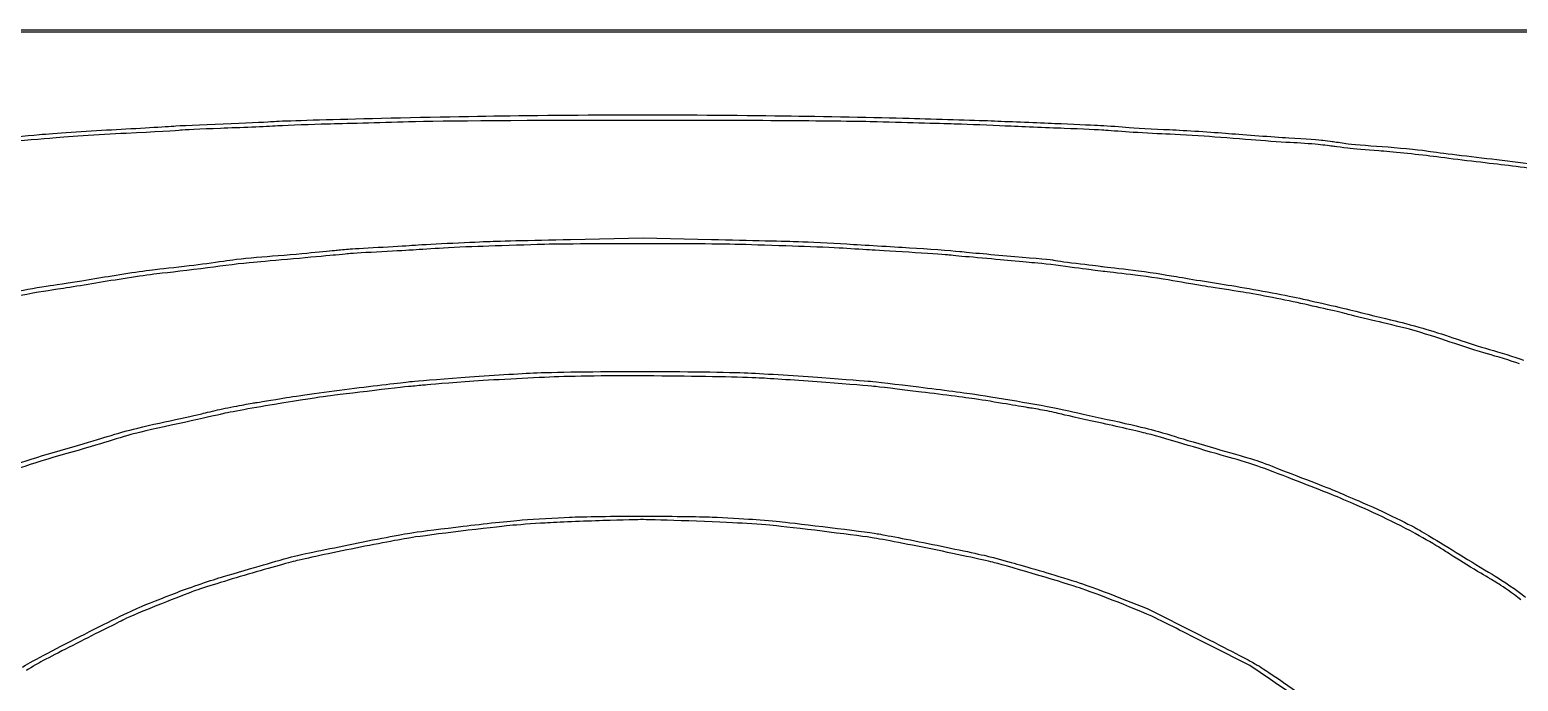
# Model space of a CAD drawing. Header units: millimetres. Extents: x 2 to 499, y 1 to 498.
# Drawn here: x 171.4 to 363.9, y 413.3 to 497.6 of the extents above; entities that cross this region are included whole.
import ezdxf

# ---------------------------------------------------------------- set-up
doc = ezdxf.new("R2010")
doc.units = ezdxf.units.MM
doc.layers.add('Calque_1', color=7, linetype='CONTINUOUS')

msp = doc.modelspace()

# ---------------------------------------------------------------- linework, layer by layer
at = {"layer": 'Calque_1', "color": 7}
for points in [[(1.796691, 373.29906), (1.796691, 497.562898), (250.50378, 497.562898), (499.21088, 497.562898), (499.21088, 373.29906), (499.21088, 249.03523), (250.50378, 249.03523), (1.796691, 249.03523)], [(499.05032, 373.29906), (499.05032, 497.239925), (250.58406, 497.239925), (2.11781, 497.239925), (2.11781, 373.29906), (2.11781, 249.3582), (250.58406, 249.3582), (499.05032, 249.3582)]]:
    msp.add_lwpolyline(points, close=True, dxfattribs=at)
for points in [[(241.35193, 470.453071), (250.74468, 470.654357), (259.57547, 470.453572)], [(312.47988, 424.072402), (315.93192, 422.730905), (322.57792, 419.366162)], [(331.87897, 413.528277), (329.17445, 415.343411), (324.15867, 417.892188)]]:
    msp.add_lwpolyline(points, dxfattribs=at)
for points in [[(181.95492, 484.642262), (185.26087, 484.819002), (189.0134, 485.036734), (190.29386, 485.126109)], [(190.29386, 485.126109), (191.57433, 485.215489), (194.78954, 485.363219), (197.43877, 485.454403)], [(203.45974, 485.120057), (201.91435, 485.035367), (198.57797, 484.894053), (196.04555, 484.806021)], [(197.43877, 485.454403), (200.08801, 485.545593), (202.47232, 485.6555), (202.73724, 485.698656)], [(202.73724, 485.698656), (203.00217, 485.741816), (207.40953, 485.887951), (212.53139, 486.023411)], [(209.88213, 485.361435), (207.8952, 485.313365), (205.00512, 485.204744), (203.45974, 485.120057)], [(220.3988, 485.646727), (216.60156, 485.537883), (211.86905, 485.409505), (209.88213, 485.361435)], [(212.53139, 486.023411), (217.65325, 486.158873), (226.14285, 486.338014), (231.39716, 486.421505)], [(250.42346, 485.845396), (236.05679, 485.844914), (224.68884, 485.769686), (220.3988, 485.646727)], [(231.39716, 486.421505), (236.65149, 486.504995), (245.32172, 486.572833), (250.66434, 486.572257)], [(281.0101, 485.647991), (276.44843, 485.76908), (264.54995, 485.845871), (250.42346, 485.845396)], [(250.66434, 486.572257), (256.00697, 486.571681), (264.64106, 486.503607), (269.85123, 486.420987)], [(269.85123, 486.420987), (275.06139, 486.338362), (282.25046, 486.194123), (285.82693, 486.100448)], [(291.28593, 485.361942), (289.74054, 485.410262), (285.11642, 485.538992), (281.0101, 485.647991)], [(285.82693, 486.100448), (289.4034, 486.006773), (294.06366, 485.859893), (296.18304, 485.774048)], [(297.54777, 485.115658), (295.64914, 485.202778), (292.83132, 485.313612), (291.28593, 485.361942)], [(296.18304, 485.774048), (298.30243, 485.688208), (301.80664, 485.546252), (303.97019, 485.458601)], [(303.97019, 485.458601), (306.13373, 485.370941), (308.62643, 485.262656), (309.50951, 485.217945)], [(309.50951, 485.217945), (310.39258, 485.173245), (312.01825, 485.063829), (313.1221, 484.974823)], [(167.0127, 483.598494), (168.29317, 483.654784), (170.82655, 483.840368), (172.64245, 484.010886)], [(173.99702, 483.514716), (172.14256, 483.339712), (169.21635, 483.121448), (167.49435, 483.029684)], [(172.64245, 484.010886), (174.45834, 484.181405), (178.64895, 484.465524), (181.95492, 484.642262)], [(183.87145, 484.163571), (180.29498, 483.981704), (175.85149, 483.68972), (173.99702, 483.514716)], [(190.90764, 484.570099), (190.6142, 484.528379), (187.44791, 484.345436), (183.87145, 484.163571)], [(196.04555, 484.806021), (193.51313, 484.717991), (191.20107, 484.611824), (190.90764, 484.570099)], [(305.17436, 484.803563), (302.87835, 484.888083), (299.44638, 485.02853), (297.54777, 485.115658)], [(310.31227, 484.568896), (309.78242, 484.613436), (307.47036, 484.719038), (305.17436, 484.803563)], [(313.60375, 484.330122), (312.32328, 484.416912), (310.84212, 484.524353), (310.31227, 484.568896)], [(313.1221, 484.974823), (314.22593, 484.885813), (316.79089, 484.737162), (318.82197, 484.64448)], [(318.34026, 484.076212), (317.01564, 484.129082), (314.8842, 484.243339), (313.60375, 484.330122)], [(323.95985, 483.746101), (322.19369, 483.874795), (319.66488, 484.023345), (318.34026, 484.076212)], [(318.82197, 484.64448), (320.85305, 484.5518), (324.28501, 484.332461), (326.44856, 484.157064)], [(329.98084, 483.278821), (328.43545, 483.407132), (325.72601, 483.617409), (323.95985, 483.746101)], [(326.44856, 484.157064), (328.6121, 483.981666), (332.11632, 483.728502), (334.23571, 483.594473)], [(334.87792, 482.9454), (333.72991, 483.00048), (331.52622, 483.150507), (329.98084, 483.278821)], [(334.23571, 483.594473), (336.3551, 483.460447), (338.34202, 483.316207), (338.6511, 483.273939)], [(338.6511, 483.273939), (338.96018, 483.231669), (339.50207, 483.160034), (339.8553, 483.114735)], [(338.32995, 482.686534), (337.57933, 482.773834), (336.02592, 482.890331), (334.87792, 482.9454)], [(340.17639, 482.460839), (339.91147, 482.497669), (339.08056, 482.599225), (338.32995, 482.686534)], [(339.8553, 483.114735), (340.20853, 483.069445), (341.0033, 482.958947), (341.62146, 482.869191)], [(341.86227, 482.235578), (341.19995, 482.322638), (340.44131, 482.424016), (340.17639, 482.460839)], [(341.62146, 482.869191), (342.23962, 482.779431), (344.35385, 482.596311), (346.31977, 482.462243)], [(345.87626, 481.899693), (344.33087, 481.997353), (342.52457, 482.148509), (341.86227, 482.235578)], [(352.94089, 481.169131), (350.60073, 481.473273), (347.42164, 481.802026), (345.87626, 481.899693)], [(346.31977, 482.462243), (348.28569, 482.328175), (350.85063, 482.077466), (352.01964, 481.905112)], [(352.01964, 481.905112), (353.18865, 481.732761), (356.99907, 481.261755), (360.48723, 480.858437)], [(361.6914, 480.117807), (359.21878, 480.391895), (355.28104, 480.864989), (352.94089, 481.169131)], [(360.48723, 480.858437), (363.97539, 480.455118), (368.12988, 479.875555), (369.71942, 479.570518)], [(368.99687, 479.070574), (367.45147, 479.372466), (364.16402, 479.843721), (361.6914, 480.117807)], [(221.04113, 469.705061), (221.48266, 469.745901), (223.43346, 469.855155), (225.37624, 469.94784)], [(225.37624, 469.94784), (227.31901, 470.04052), (229.59495, 470.146829), (230.43387, 470.184073)], [(237.01677, 469.781487), (234.94153, 469.715127), (231.79858, 469.614106), (230.03242, 469.556972)], [(230.43387, 470.184073), (231.2728, 470.221323), (236.18593, 470.342365), (241.35193, 470.453071)], [(250.74462, 469.899104), (245.26953, 469.900804), (239.092, 469.847844), (237.01677, 469.781487)], [(263.99081, 469.780634), (262.18049, 469.844124), (256.2197, 469.897451), (250.74462, 469.899104)], [(259.57547, 470.453572), (264.43241, 470.343139), (269.49003, 470.218422), (270.81465, 470.176416)], [(270.81459, 469.556542), (268.87181, 469.616292), (265.80112, 469.71713), (263.99081, 469.780634)], [(270.81465, 470.176416), (272.13927, 470.134416), (274.95709, 469.993635), (277.07648, 469.863575)], [(277.07648, 469.863575), (279.19587, 469.733515), (282.8392, 469.515469), (285.17273, 469.379029)], [(197.27827, 467.770383), (198.16135, 467.902469), (200.32891, 468.120816), (202.09507, 468.255601)], [(206.26957, 468.00421), (204.3268, 467.825758), (201.87023, 467.610791), (200.81054, 467.526506)], [(202.09507, 468.255601), (203.86124, 468.390388), (206.42617, 468.609259), (207.79494, 468.741984)], [(210.92581, 468.419229), (210.30765, 468.369429), (208.21235, 468.182663), (206.26957, 468.00421)], [(207.79494, 468.741984), (209.16372, 468.874709), (210.60876, 469.015525), (211.00614, 469.05491)], [(212.45112, 468.577362), (212.23035, 468.540202), (211.54396, 468.46904), (210.92581, 468.419229)], [(211.00614, 469.05491), (211.40353, 469.09429), (212.23442, 469.167097), (212.85258, 469.216697)], [(216.22428, 468.813408), (214.36981, 468.720748), (212.67189, 468.614527), (212.45112, 468.577362)], [(212.85258, 469.216697), (213.47073, 469.266307), (215.38542, 469.379762), (217.10741, 469.46884)], [(220.71995, 469.062721), (220.1018, 469.018251), (218.07874, 468.906068), (216.22428, 468.813408)], [(217.10741, 469.46884), (218.82942, 469.55791), (220.59958, 469.664219), (221.04113, 469.705061)], [(224.33255, 469.298326), (222.96377, 469.213206), (221.33811, 469.107184), (220.71995, 469.062721)], [(230.03242, 469.556972), (228.26626, 469.499842), (225.70131, 469.383446), (224.33255, 469.298326)], [(276.59474, 469.301103), (275.35843, 469.381853), (272.75736, 469.496795), (270.81459, 469.556542)], [(280.36789, 469.063495), (279.52898, 469.113435), (277.83105, 469.22036), (276.59474, 469.301103)], [(285.90721, 468.733407), (283.69951, 468.865014), (281.20683, 469.013555), (280.36789, 469.063495)], [(285.17273, 469.379029), (287.50628, 469.242588), (290.43247, 469.02504), (291.6754, 468.895589)], [(290.24232, 468.432607), (290.0657, 468.466437), (288.1149, 468.601797), (285.90721, 468.733407)], [(292.89157, 468.180216), (291.6111, 468.285196), (290.41894, 468.398773), (290.24232, 468.432607)], [(291.6754, 468.895589), (292.91834, 468.766139), (296.12806, 468.477613), (298.80815, 468.254421)], [(297.38724, 467.766968), (296.19508, 467.889278), (294.17203, 468.075235), (292.89157, 468.180216)], [(298.80815, 468.254421), (301.48823, 468.03123), (303.73296, 467.816334), (303.79644, 467.776878)], [(188.5327, 466.065856), (186.90174, 465.892132), (183.46978, 465.391104), (180.90611, 464.952462)], [(181.06174, 465.591941), (183.62267, 466.028254), (186.83788, 466.499008), (188.20665, 466.638061)], [(188.20665, 466.638061), (189.57543, 466.777112), (191.81523, 467.034735), (193.184, 467.210554)], [(195.19095, 466.877489), (193.15987, 466.604816), (190.16366, 466.23958), (188.5327, 466.065856)], [(193.184, 467.210554), (194.55278, 467.386376), (196.3952, 467.638298), (197.27827, 467.770383)], [(200.81054, 467.526506), (199.75085, 467.442216), (197.22203, 467.150163), (195.19095, 466.877489)], [(300.99984, 467.443413), (300.20507, 467.499063), (298.57939, 467.644662), (297.38724, 467.766968)], [(305.33495, 466.950479), (303.74541, 467.165944), (301.79461, 467.387765), (300.99984, 467.443413)], [(303.79644, 467.776878), (303.85994, 467.737428), (305.17133, 467.553408), (306.71071, 467.367963)], [(308.86727, 466.480468), (308.51403, 466.523498), (306.92449, 466.735015), (305.33495, 466.950479)], [(306.71071, 467.367963), (308.25008, 467.182517), (309.72631, 467.002023), (309.99124, 466.966863)], [(310.23202, 466.318101), (309.83463, 466.364361), (309.2205, 466.437422), (308.86727, 466.480468)], [(309.99124, 466.966863), (310.25616, 466.931703), (311.80957, 466.748895), (313.44327, 466.560621)], [(313.76434, 465.907158), (312.21895, 466.086917), (310.6294, 466.271841), (310.23202, 466.318101)], [(313.44327, 466.560621), (315.07696, 466.372348), (317.60829, 466.006018), (319.06845, 465.746556)], [(319.22337, 465.10823), (317.76629, 465.367881), (315.30972, 465.727398), (313.76434, 465.907158)], [(170.01837, 463.80038), (171.41191, 464.066024), (173.41909, 464.399306), (174.47879, 464.541005)], [(180.90611, 464.952462), (178.34244, 464.513821), (175.34174, 464.03439), (174.2379, 463.887059)], [(174.47879, 464.541005), (175.53848, 464.682704), (178.50081, 465.155625), (181.06174, 465.591941)], [(319.06845, 465.746556), (320.52861, 465.487093), (323.81608, 464.948685), (326.37392, 464.550093)], [(323.39793, 464.392173), (322.55899, 464.526353), (320.68045, 464.848577), (319.22337, 465.10823)], [(327.69353, 463.732489), (326.16987, 463.961136), (324.23684, 464.257993), (323.39793, 464.392173)], [(326.37392, 464.550093), (328.93178, 464.151502), (332.90312, 463.422875), (335.19912, 462.93092)], [(174.2379, 463.887059), (173.13404, 463.73973), (170.64136, 463.295452), (168.69859, 462.899777)], [(335.29824, 462.276692), (332.6393, 462.848734), (329.21719, 463.503842), (327.69353, 463.732489)], [(335.19912, 462.93092), (337.49513, 462.438968), (340.96322, 461.642562), (342.90599, 461.161131)], [(341.92068, 460.757001), (340.93726, 461.020788), (337.95716, 461.70465), (335.29824, 462.276692)], [(345.95657, 459.776779), (344.72026, 460.052113), (342.90412, 460.493211), (341.92068, 460.757001)], [(342.90599, 461.161131), (344.84876, 460.679698), (347.34145, 460.069074), (348.4453, 459.804186)], [(350.29169, 458.701349), (349.14369, 459.017502), (347.19288, 459.501445), (345.95657, 459.776779)], [(348.4453, 459.804186), (349.54915, 459.539299), (351.39157, 459.032554), (352.53958, 458.678087)], [(355.10848, 457.180823), (353.60725, 457.70096), (351.43969, 458.385196), (350.29169, 458.701349)], [(352.53958, 458.678087), (353.68759, 458.323621), (355.35635, 457.775552), (356.24796, 457.460157)], [(359.92527, 455.656239), (358.77727, 455.974625), (356.60971, 456.660686), (355.10848, 457.180823)], [(356.24796, 457.460157), (357.13956, 457.144761), (358.90974, 456.593198), (360.18168, 456.234462)], [(364.072, 454.357174), (362.93931, 454.753276), (361.07328, 455.337856), (359.92527, 455.656239)], [(360.18168, 456.234462), (361.4536, 455.875726), (363.43356, 455.249355), (364.58156, 454.842524)], [(220.88051, 452.095864), (221.41036, 452.145254), (224.22818, 452.365875), (227.14234, 452.586135)], [(227.14234, 452.586135), (230.0565, 452.806393), (234.28323, 453.074467), (236.53509, 453.181855)], [(239.82628, 452.687016), (236.82382, 452.584161), (231.87455, 452.321026), (228.82793, 452.102266)], [(236.53509, 453.181855), (238.78693, 453.289249), (245.0006, 453.378501), (250.34322, 453.380203)], [(254.19637, 452.777296), (248.63636, 452.837656), (243.23241, 452.803706), (239.82628, 452.687016)], [(250.34322, 453.380203), (255.68585, 453.381903), (261.95941, 453.294243), (264.28448, 453.185416)], [(266.07779, 452.511121), (264.4441, 452.604311), (259.09746, 452.724095), (254.19637, 452.777296)], [(264.28448, 453.185416), (266.60955, 453.076585), (270.90855, 452.808098), (273.83779, 452.588785)], [(274.34662, 451.9393), (271.43246, 452.160604), (267.71149, 452.417925), (266.07779, 452.511121)], [(273.83779, 452.588785), (276.76704, 452.369469), (279.59721, 452.150636), (280.12705, 452.102489)], [(204.61649, 449.994409), (206.53316, 450.307521), (210.7599, 450.888233), (214.00924, 451.284883)], [(215.01979, 450.80415), (212.50301, 450.498383), (210.08258, 450.20544), (209.64104, 450.153165)], [(214.00924, 451.284883), (217.25859, 451.681531), (220.35066, 452.046474), (220.88051, 452.095864)], [(220.71967, 451.452023), (220.10151, 451.401473), (217.53656, 451.109916), (215.01979, 450.80415)], [(222.5661, 451.624238), (222.16871, 451.580078), (221.33782, 451.502589), (220.71967, 451.452023)], [(228.82793, 452.102266), (225.78131, 451.883508), (222.96348, 451.668396), (222.5661, 451.624238)], [(280.52817, 451.447509), (280.04248, 451.496699), (277.26078, 451.717993), (274.34662, 451.9393)], [(280.12705, 452.102489), (280.6569, 452.054349), (283.47473, 451.724983), (286.38889, 451.370582)], [(286.70972, 450.714608), (283.79556, 451.068525), (281.01387, 451.398331), (280.52817, 451.447509)], [(286.38889, 451.370582), (289.30305, 451.016177), (292.66277, 450.577153), (293.85493, 450.394967)], [(294.09548, 449.750014), (292.94748, 449.926625), (289.62388, 450.36069), (286.70972, 450.714608)], [(195.99375, 448.465841), (196.78852, 448.641395), (198.05292, 448.894423), (198.80354, 449.028123)], [(203.05809, 449.108462), (199.87901, 448.58615), (196.70378, 448.010362), (196.00202, 447.828931)], [(198.80354, 449.028123), (199.55414, 449.161823), (200.38506, 449.305843), (200.64998, 449.348165)], [(200.64998, 449.348165), (200.9149, 449.390475), (202.69984, 449.681296), (204.61649, 449.994409)], [(209.64104, 450.153165), (209.1995, 450.100895), (206.23717, 449.630774), (203.05809, 449.108462)], [(293.85493, 450.394967), (295.04708, 450.212781), (297.7204, 449.776461), (299.79564, 449.425363)], [(298.10948, 449.095854), (297.04978, 449.279034), (295.24348, 449.573405), (294.09548, 449.750014)], [(300.51787, 448.690679), (300.25295, 448.730349), (299.16917, 448.912675), (298.10948, 449.095854)], [(299.79564, 449.425363), (301.87087, 449.074266), (304.36356, 448.604433), (305.33495, 448.38129)], [(302.36431, 448.383237), (301.61369, 448.512664), (300.7828, 448.651012), (300.51787, 448.690679)], [(184.35101, 445.800503), (185.45604, 446.093421), (187.8052, 446.635156), (189.57136, 447.004357)], [(189.57136, 447.004357), (191.33751, 447.373558), (193.17993, 447.781611), (193.66563, 447.911141)], [(196.00202, 447.828931), (195.30027, 447.647502), (192.84371, 447.096279), (190.54299, 446.60399)], [(193.66563, 447.911141), (194.15132, 448.040672), (195.19898, 448.290287), (195.99375, 448.465841)], [(304.61215, 447.906441), (304.12645, 448.039254), (303.11492, 448.253812), (302.36431, 448.383237)], [(309.66978, 446.765789), (307.37378, 447.260336), (305.09783, 447.773628), (304.61215, 447.906441)], [(305.33495, 448.38129), (306.30634, 448.158147), (308.73456, 447.618588), (310.731, 447.182269)], [(315.93161, 445.330839), (314.78361, 445.625514), (311.96578, 446.271243), (309.66978, 446.765789)], [(310.731, 447.182269), (312.72745, 446.745951), (315.11176, 446.19798), (316.02947, 445.964554)], [(175.34029, 443.154227), (177.25074, 443.690692), (179.60765, 444.385736), (180.57786, 444.69877)], [(180.57786, 444.69877), (181.54807, 445.011803), (183.24598, 445.507584), (184.35101, 445.800503)], [(184.83456, 445.299956), (183.99563, 445.075024), (182.29771, 444.575532), (181.0614, 444.189972)], [(190.54299, 446.60399), (188.24228, 446.111703), (185.67348, 445.524887), (184.83456, 445.299956)], [(321.23008, 443.819299), (319.46393, 444.355972), (317.07961, 445.036164), (315.93161, 445.330839)], [(316.02947, 445.964554), (316.94719, 445.731128), (318.7457, 445.21251), (320.02617, 444.81207)], [(320.02617, 444.81207), (321.30663, 444.411628), (323.74792, 443.69242), (325.45125, 443.21383)], [(169.88125, 441.467416), (170.97326, 441.858698), (173.42983, 442.617764), (175.34029, 443.154227)], [(181.0614, 444.189972), (179.82509, 443.804413), (177.22402, 443.040408), (175.28125, 442.492182)], [(326.56744, 442.259632), (325.39805, 442.580777), (322.99624, 443.282628), (321.23008, 443.819299)], [(325.45125, 443.21383), (327.15457, 442.735236), (328.997, 442.203168), (329.54552, 442.031457)], [(175.28125, 442.492182), (173.33848, 441.943957), (170.80966, 441.147195), (169.66166, 440.721603)], [(330.66172, 440.969506), (329.57927, 441.357931), (327.73684, 441.938488), (326.56744, 442.259632)], [(329.54552, 442.031457), (330.09404, 441.859745), (331.40986, 441.378131), (332.46955, 440.961202)], [(335.35934, 439.187595), (333.85812, 439.779221), (331.74418, 440.581082), (330.66172, 440.969506)], [(332.46955, 440.961202), (333.52925, 440.544273), (335.6075, 439.740938), (337.08791, 439.176011)], [(339.45362, 437.57355), (338.70299, 437.869649), (336.86058, 438.59597), (335.35934, 439.187595)], [(337.08791, 439.176011), (338.56831, 438.611086), (340.01335, 438.043845), (340.2991, 437.915477)], [(342.57943, 436.277957), (341.61085, 436.694433), (340.20423, 437.277451), (339.45362, 437.57355)], [(340.2991, 437.915477), (340.58485, 437.787109), (341.7218, 437.300789), (342.82566, 436.834766)], [(346.91454, 434.292161), (345.49881, 434.96787), (343.54802, 435.861478), (342.57943, 436.277957)], [(342.82566, 436.834766), (343.9295, 436.368741), (346.06094, 435.3935), (347.56217, 434.667559)], [(221.04109, 432.553092), (222.01248, 432.691394), (224.90255, 433.058152), (227.46348, 433.368111)], [(233.48426, 433.442345), (232.55702, 433.353325), (229.70308, 433.025921), (227.14215, 432.714781)], [(227.46348, 433.368111), (230.02441, 433.678071), (233.45637, 434.03901), (235.09007, 434.170201)], [(238.06021, 433.774648), (236.47067, 433.680888), (234.41149, 433.531365), (233.48426, 433.442345)], [(235.09007, 434.170201), (236.72376, 434.301391), (239.46933, 434.466148), (241.19134, 434.536326)], [(245.52624, 434.081675), (243.00946, 434.006555), (239.64976, 433.868394), (238.06021, 433.774648)], [(241.19134, 434.536326), (242.91334, 434.606506), (247.10395, 434.66392), (250.5038, 434.66392)], [(250.58386, 434.218674), (250.31894, 434.218443), (248.04301, 434.156804), (245.52624, 434.081675)], [(250.5038, 434.66392), (253.90366, 434.66392), (258.02201, 434.60921), (259.6557, 434.542335)], [(255.6415, 434.07846), (253.12473, 434.15581), (250.84879, 434.218903), (250.58386, 434.218674)], [(262.94697, 433.775423), (261.44574, 433.864743), (258.15828, 434.001112), (255.6415, 434.07846)], [(259.6557, 434.542335), (261.28941, 434.475465), (263.63759, 434.346795), (264.8739, 434.256414)], [(267.52292, 433.442383), (266.50738, 433.536233), (264.4482, 433.686101), (262.94697, 433.775423)], [(264.8739, 434.256414), (266.11021, 434.166034), (267.84425, 434.01682), (268.72733, 433.924831)], [(273.86503, 432.716943), (271.39241, 433.022085), (268.53847, 433.348535), (267.52292, 433.442383)], [(268.72733, 433.924831), (269.61041, 433.832841), (272.38602, 433.505517), (274.89533, 433.197441)], [(274.89533, 433.197441), (277.40465, 432.889364), (280.15022, 432.526546), (280.99659, 432.391177)], [(351.57588, 431.864818), (350.42788, 432.524146), (348.33027, 433.616451), (346.91454, 434.292161)], [(347.56217, 434.667559), (349.06341, 433.941621), (350.53278, 433.207813), (350.82746, 433.036877)], [(213.25394, 431.089914), (216.56548, 431.756358), (220.0697, 432.414789), (221.04109, 432.553092)], [(220.88032, 431.908091), (219.99724, 431.775553), (216.70977, 431.155362), (213.57485, 430.529888)], [(227.14215, 432.714781), (224.58123, 432.40364), (221.7634, 432.040629), (220.88032, 431.908091)], [(280.12686, 431.904842), (279.15547, 432.046355), (276.33765, 432.411799), (273.86503, 432.716943)], [(288.15485, 430.378829), (284.71084, 431.076623), (281.09825, 431.76333), (280.12686, 431.904842)], [(280.99659, 432.391177), (281.84299, 432.255809), (285.06429, 431.634571), (288.15506, 431.01065)], [(350.82746, 433.036877), (351.12215, 432.86594), (352.09754, 432.282759), (352.99502, 431.740919)], [(354.3054, 430.226979), (353.95217, 430.46846), (352.72388, 431.205488), (351.57588, 431.864818)], [(352.99502, 431.740919), (353.8925, 431.199078), (355.63833, 430.131261), (356.87464, 429.36799)], [(201.61336, 428.36525), (202.93798, 428.756508), (204.74427, 429.256982), (205.62735, 429.477412)], [(205.62735, 429.477412), (206.51043, 429.697842), (209.94239, 430.423468), (213.25394, 431.089914)], [(213.57485, 430.529888), (210.43991, 429.904412), (206.89957, 429.149887), (205.70742, 428.853166)], [(296.18285, 428.638428), (295.21146, 428.897853), (291.59886, 429.681035), (288.15485, 430.378829)], [(288.15506, 431.01065), (291.24584, 430.386728), (294.60556, 429.664903), (295.62111, 429.406592)], [(295.62111, 429.406592), (296.63664, 429.148282), (298.19006, 428.72604), (299.07314, 428.468279)], [(357.27575, 428.366205), (355.99528, 429.148149), (354.65863, 429.985497), (354.3054, 430.226979)], [(356.87464, 429.36799), (358.11095, 428.604722), (359.93709, 427.496661), (360.93275, 426.905633)], [(196.47545, 426.856857), (197.97668, 427.295211), (200.28874, 427.973989), (201.61336, 428.36525)], [(205.70742, 428.853166), (204.51526, 428.556444), (201.31601, 427.6526), (198.59796, 426.844626)], [(301.88272, 427.005472), (299.71917, 427.644171), (297.15424, 428.379003), (296.18285, 428.638428)], [(299.07314, 428.468279), (299.95622, 428.210519), (301.69026, 427.705895), (302.92657, 427.346894)], [(360.08555, 426.670344), (359.82062, 426.821125), (358.55621, 427.584263), (357.27575, 428.366205)], [(190.45445, 424.810415), (192.26476, 425.497602), (194.97421, 426.418501), (196.47545, 426.856857)], [(198.59796, 426.844626), (195.87992, 426.03665), (192.98985, 425.118377), (192.17557, 424.804018)], [(307.1812, 425.385612), (306.43057, 425.637835), (304.04626, 426.366772), (301.88272, 427.005472)], [(302.92657, 427.346894), (304.16289, 426.987893), (306.04143, 426.406104), (307.10113, 426.054031)], [(307.10113, 426.054031), (308.16082, 425.701958), (310.58126, 424.810223), (312.47988, 424.072402)], [(361.45031, 425.854795), (360.96461, 426.152567), (360.35047, 426.519564), (360.08555, 426.670344)], [(360.93275, 426.905633), (361.9284, 426.314604), (363.69858, 425.099164), (364.86647, 424.204657)], [(364.2601, 423.86229), (363.20041, 424.660393), (361.93599, 425.557022), (361.45031, 425.854795)], [(185.52589, 422.857936), (186.42629, 423.244612), (188.64414, 424.123228), (190.45445, 424.810415)], [(192.17557, 424.804018), (191.3613, 424.48966), (189.41089, 423.725034), (187.84133, 423.104848)], [(312.14421, 423.519816), (310.16517, 424.293779), (307.93181, 425.133387), (307.1812, 425.385612)], [(317.44268, 421.276786), (316.50756, 421.73649), (314.12325, 422.745854), (312.14421, 423.519816)], [(177.8802, 419.097716), (181.18493, 420.77916), (184.62549, 422.471261), (185.52589, 422.857936)], [(187.84133, 423.104848), (186.27177, 422.484664), (184.35709, 421.667363), (183.58649, 421.288624)], [(183.58649, 421.288624), (182.8159, 420.909885), (180.05398, 419.521443), (177.4489, 418.203194)], [(324.15867, 417.892188), (321.39999, 419.294014), (318.3778, 420.817084), (317.44268, 421.276786)], [(170.43866, 415.149054), (171.22676, 415.639372), (174.57546, 417.41627), (177.8802, 419.097716)], [(177.4489, 418.203194), (174.84381, 416.884945), (172.33167, 415.562022), (171.86632, 415.263361)], [(322.57792, 419.366162), (326.23322, 417.515553), (329.42345, 415.858514), (329.66732, 415.683856)], [(171.86632, 415.263361), (171.40099, 414.9647), (170.981, 414.720343), (170.933, 414.720343)], [(329.66732, 415.683856), (329.91121, 415.509197), (330.15441, 415.366296), (330.20778, 415.366296)], [(330.20778, 415.366296), (330.26118, 415.366296), (331.30947, 414.684818), (332.53737, 413.851903)], [(336.81789, 410.040913), (335.58897, 410.96064), (333.36645, 412.529952), (331.87897, 413.528277)], [(332.53737, 413.851903), (333.76527, 413.018987), (335.62512, 411.700062), (336.67037, 410.920959)]]:
    msp.add_open_spline(points, degree=3, dxfattribs=at)

doc.saveas('drawing.dxf')
